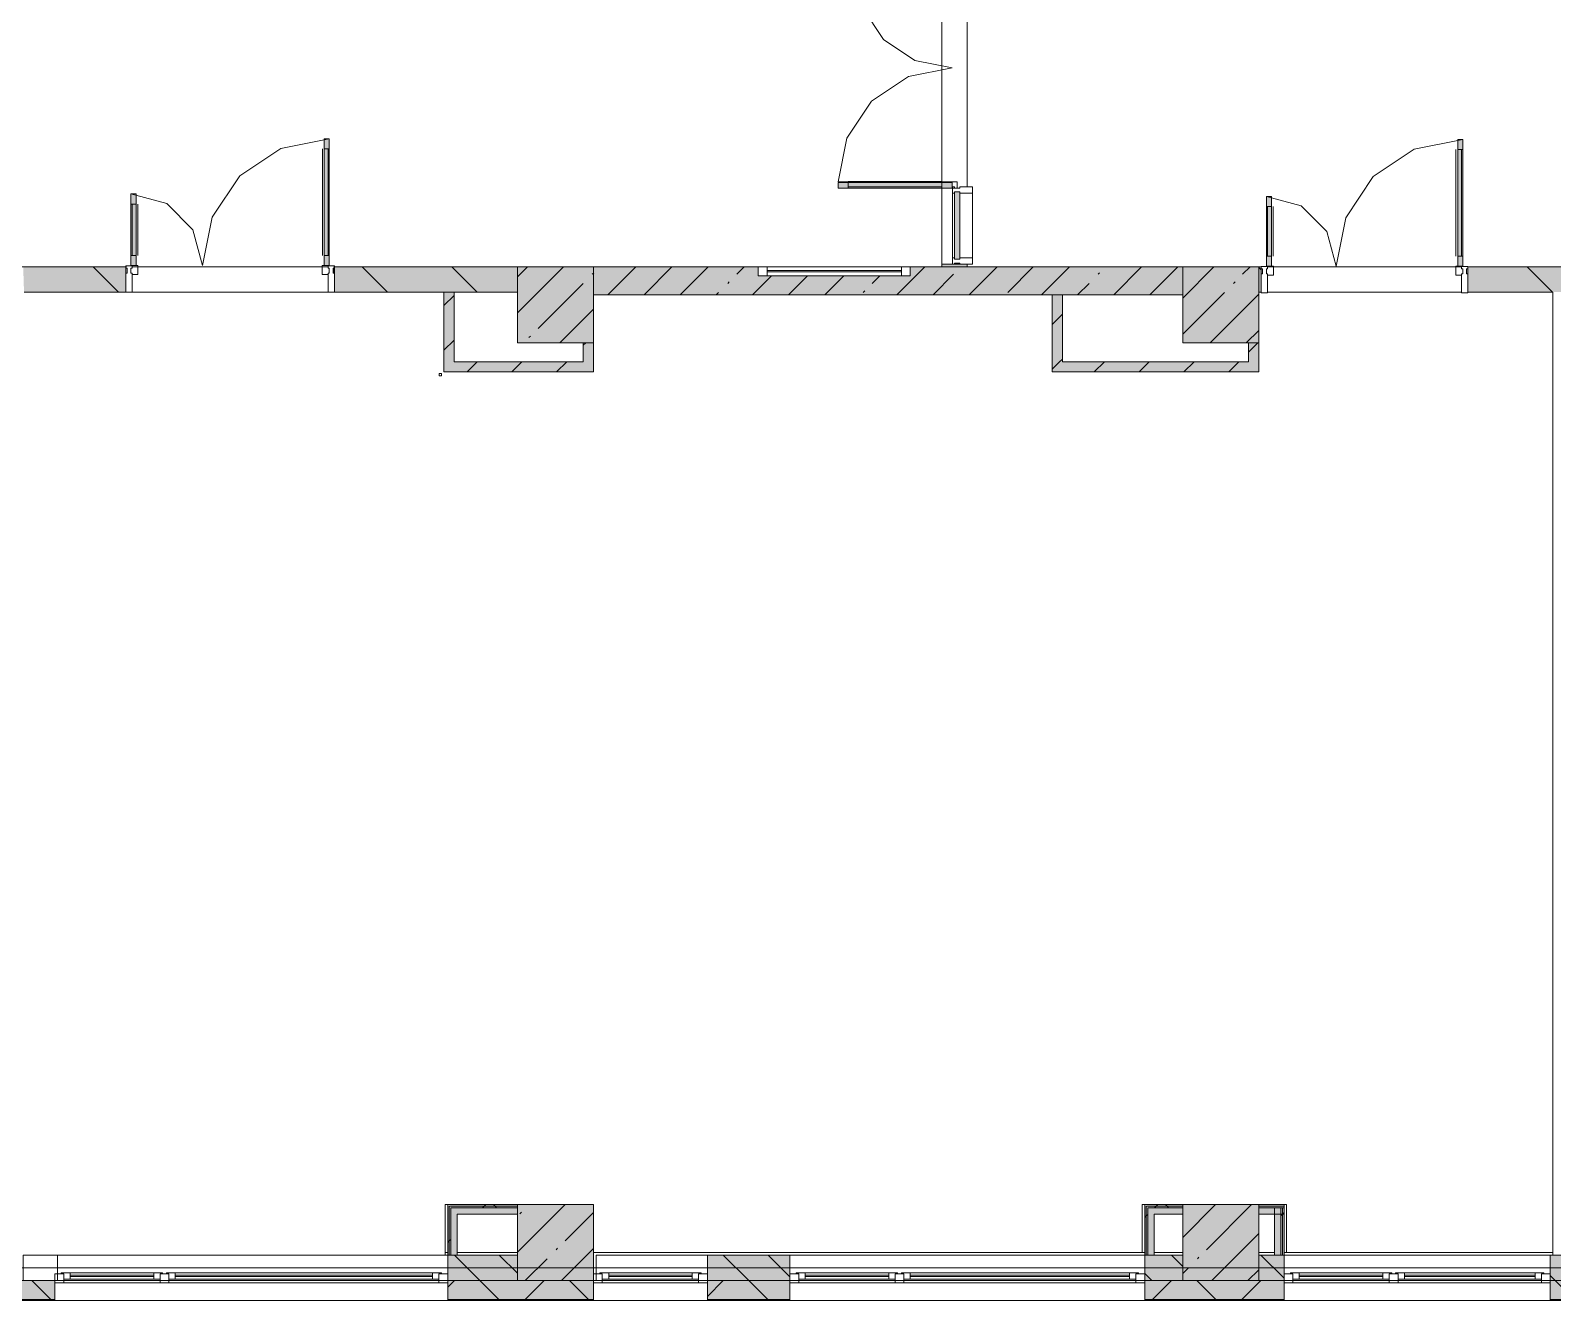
# Model space of a CAD drawing. Header units: millimetres. Extents: x -3817 to 677485, y -22715 to 103890.
# Drawn here: x 17082.1 to 17176.7, y -19605.9 to -19527 of the extents above; entities that cross this region are included whole.
import ezdxf

# ---------------------------------------------------------------- set-up
doc = ezdxf.new("R2010")
doc.units = ezdxf.units.MM
doc.layers.add('PDF _Геометрия', color=7, linetype='Continuous', true_color=0x1d1d1d)
doc.layers.add('PDF _Сплошная заливка', color=7, linetype='Continuous', true_color=0xffffff)

msp = doc.modelspace()

# ---------------------------------------------------------------- hatches: boundary and pattern name
at = {"layer": 'PDF _Сплошная заливка', "transparency": 33554559}
h = msp.add_hatch(color=256, dxfattribs=at)
h.paths.add_polyline_path([(17138.731, -19541.67), (17140.306, -19541.67), (17140.306, -19541.513), (17138.731, -19541.513)], flags=0)
h.paths.add_polyline_path([(17140.306, -19518.207), (17140.306, -19518.049), (17138.731, -19518.049), (17138.731, -19518.207), (17140.123, -19518.207)], flags=0)
at = {"layer": 'PDF _Сплошная заливка', "true_color": 0xe2e2e2, "transparency": 33554559}
for points in [[(17100.349, -19541.592), (17100.664, -19541.592), (17100.664, -19533.718), (17100.349, -19533.718), (17100.349, -19540.344)], [(17139.361, -19536.785), (17139.361, -19536.431), (17132.275, -19536.431), (17132.275, -19536.785), (17132.819, -19536.785)]]:
    msp.add_hatch(color=254, dxfattribs=at).paths.add_polyline_path(points)
at = {"layer": 'PDF _Сплошная заливка', "transparency": 33554559}
h = msp.add_hatch(color=256, dxfattribs=at)
h.paths.add_polyline_path([(17076.922, -19543.245), (17076.922, -19541.67), (17071.411, -19541.67), (17071.411, -19542.222), (17065.112, -19542.222), (17065.112, -19541.67), (17046.215, -19541.67), (17046.215, -19543.245), (17074.392, -19543.245)], flags=0)
h.paths.add_polyline_path([(17112.354, -19543.245), (17112.354, -19541.67), (17100.979, -19541.67), (17100.979, -19543.245), (17110.909, -19543.245)], flags=0)
h.paths.add_polyline_path([(17026.688, -19543.245), (17041.49, -19543.245), (17041.49, -19541.67), (17026.688, -19541.67)], flags=0)
h.paths.add_polyline_path([(17088.026, -19543.245), (17088.026, -19541.67), (17081.646, -19541.67), (17081.696, -19543.245)], flags=0)
h.paths.add_polyline_path([(17013.735, -19543.245), (17013.735, -19541.67), (17010.547, -19541.67), (17010.547, -19543.245), (17012.313, -19543.245)], flags=0)
for points in [[(17132.819, -19543.403), (17153.691, -19543.403), (17153.691, -19541.67), (17136.763, -19541.67), (17136.763, -19542.222), (17127.314, -19542.222), (17127.314, -19541.67), (17117.078, -19541.67), (17117.078, -19543.403), (17127.314, -19543.403)], [(17158.415, -19546.395), (17158.415, -19541.67), (17153.691, -19541.67), (17153.691, -19546.395), (17154.729, -19546.395)], [(17117.078, -19548.206), (17117.078, -19547.576), (17108.417, -19547.576), (17108.417, -19548.206), (17110.909, -19548.206)], [(17147.426, -19548.206), (17157.785, -19548.206), (17157.785, -19547.576), (17145.581, -19547.576), (17145.581, -19548.206)], [(17108.614, -19600.035), (17112.354, -19600.035), (17112.354, -19599.936), (17108.122, -19599.936), (17108.22, -19600.035)], [(17112.354, -19600.133), (17112.354, -19600.035), (17108.22, -19600.035), (17108.22, -19600.133), (17108.614, -19600.133)], [(17112.354, -19604.66), (17117.078, -19604.66), (17117.078, -19599.936), (17112.354, -19599.936), (17112.354, -19601.977)], [(17151.919, -19600.035), (17153.691, -19600.035), (17153.691, -19599.936), (17151.427, -19599.936), (17151.526, -19600.035)], [(17153.691, -19600.133), (17153.691, -19600.035), (17151.526, -19600.035), (17151.526, -19600.133), (17151.919, -19600.133)], [(17153.691, -19604.66), (17158.415, -19604.66), (17158.415, -19599.936), (17153.691, -19599.936), (17153.691, -19601.977)]]:
    msp.add_hatch(color=256, dxfattribs=at).paths.add_polyline_path(points)
h = msp.add_hatch(color=256, dxfattribs=at)
h.paths.add_polyline_path([(17182.43, -19543.245), (17182.43, -19541.67), (17171.407, -19541.67), (17171.407, -19543.245), (17178.257, -19543.245)], flags=0)
h.paths.add_polyline_path([(17158.573, -19543.245), (17158.573, -19541.67), (17158.415, -19541.67), (17158.415, -19543.245)], flags=0)
at = {"layer": 'PDF _Сплошная заливка', "true_color": 0xe7e7e7, "transparency": 33554559}
for points in [[(17108.22, -19603.086), (17108.614, -19603.086), (17108.614, -19600.133), (17108.22, -19600.133), (17108.22, -19601.977)], [(17151.526, -19603.086), (17151.919, -19603.086), (17151.919, -19600.133), (17151.526, -19600.133), (17151.526, -19601.977)]]:
    msp.add_hatch(color=254, dxfattribs=at).paths.add_polyline_path(points)
at = {"layer": 'PDF _Сплошная заливка', "transparency": 33554559}
h = msp.add_hatch(color=256, dxfattribs=at)
h.paths.add_polyline_path([(17129.283, -19604.66), (17129.283, -19603.086), (17124.165, -19603.086), (17124.165, -19604.66), (17125.516, -19604.66)], flags=0)
h.paths.add_polyline_path([(17153.691, -19604.66), (17153.691, -19603.086), (17151.329, -19603.086), (17151.329, -19604.66)], flags=0)
h = msp.add_hatch(color=256, dxfattribs=at)
h.paths.add_polyline_path([(17577.219, -19605.841), (17577.219, -19604.66), (17544.622, -19604.66), (17544.622, -19605.841), (17571.022, -19605.841)], flags=0)
h.paths.add_polyline_path([(17527.202, -19605.841), (17537.536, -19605.841), (17537.536, -19604.66), (17509.19, -19604.66), (17509.19, -19605.841), (17512.595, -19605.841)], flags=0)
h.paths.add_polyline_path([(17494.23, -19605.841), (17502.104, -19605.841), (17502.104, -19604.66), (17494.23, -19604.66)], flags=0)
h.paths.add_polyline_path([(17468.775, -19605.841), (17469.822, -19605.841), (17469.822, -19604.66), (17460.767, -19604.66), (17460.767, -19605.841)], flags=0)
h.paths.add_polyline_path([(17444.232, -19605.841), (17444.232, -19604.66), (17438.327, -19604.66), (17438.327, -19605.841), (17439.562, -19605.841)], flags=0)
h.paths.add_polyline_path([(17430.217, -19605.841), (17431.24, -19605.841), (17431.24, -19604.66), (17424.39, -19604.66), (17424.39, -19605.841), (17428.606, -19605.841)], flags=0)
h.paths.add_polyline_path([(17354.471, -19605.841), (17365.495, -19605.841), (17365.495, -19604.66), (17354.471, -19604.66)], flags=0)
h.paths.add_polyline_path([(17400.926, -19605.841), (17400.926, -19604.66), (17389.903, -19604.66), (17389.903, -19605.841), (17395.741, -19605.841)], flags=0)
h.paths.add_polyline_path([(17280.301, -19605.841), (17292.663, -19605.841), (17292.663, -19604.66), (17280.301, -19604.66)], flags=0)
h.paths.add_polyline_path([(17263.766, -19605.841), (17263.766, -19604.66), (17254.947, -19604.66), (17254.947, -19605.841)], flags=0)
h.paths.add_polyline_path([(17317.071, -19605.841), (17324.945, -19605.841), (17324.945, -19604.66), (17317.071, -19604.66)], flags=0)
h.paths.add_polyline_path([(17337.314, -19605.841), (17337.937, -19605.841), (17337.937, -19604.66), (17332.031, -19604.66), (17332.031, -19605.841)], flags=0)
h.paths.add_polyline_path([(17242.37, -19605.841), (17247.861, -19605.841), (17247.861, -19604.66), (17241.09, -19604.66), (17241.09, -19605.841)], flags=0)
h.paths.add_polyline_path([(17189.123, -19605.841), (17189.123, -19604.66), (17176.525, -19604.66), (17176.525, -19605.841), (17188.099, -19605.841)], flags=0)
h.paths.add_polyline_path([(17210.224, -19605.841), (17224.555, -19605.841), (17224.555, -19604.66), (17210.224, -19604.66)], flags=0)
h.paths.add_polyline_path([(17158.415, -19605.841), (17159.99, -19605.841), (17159.99, -19604.66), (17151.329, -19604.66), (17151.329, -19605.841), (17154.729, -19605.841)], flags=0)
h.paths.add_polyline_path([(17125.516, -19605.841), (17129.283, -19605.841), (17129.283, -19604.66), (17124.165, -19604.66), (17124.165, -19605.841)], flags=0)
h.paths.add_polyline_path([(17070.623, -19605.841), (17083.615, -19605.841), (17083.615, -19604.66), (17070.623, -19604.66)], flags=0)
h.paths.add_polyline_path([(17110.909, -19605.841), (17117.078, -19605.841), (17117.078, -19604.66), (17108.023, -19604.66), (17108.023, -19605.841)], flags=0)
h.paths.add_polyline_path([(17008.662, -19605.841), (17010.547, -19605.841), (17010.547, -19604.66), (16979.13, -19604.66), (16979.13, -19605.841), (17001.358, -19605.841)], flags=0)
h.paths.add_polyline_path([(17017.633, -19605.841), (17023.538, -19605.841), (17023.538, -19604.66), (17017.633, -19604.66)], flags=0)
h.paths.add_polyline_path([(17040.073, -19605.841), (17046.215, -19605.841), (17046.215, -19604.66), (17040.073, -19604.66)], flags=0)

# ---------------------------------------------------------------- linework, layer by layer
at = {"layer": 'PDF _Геометрия', "color": 7, "lineweight": 9}
for points in [[(17146.211, -19543.403), (17153.691, -19543.403), (17153.691, -19541.67), (17140.306, -19541.67), (17140.306, -19541.513), (17138.731, -19541.513), (17138.731, -19518.207), (17139.833, -19518.207)], [(17140.306, -19522.967), (17140.306, -19536.706)], [(17139.518, -19537.1), (17139.385, -19537.1), (17139.518, -19537.1)], [(17139.518, -19541.119), (17139.518, -19537.1)], [(17140.621, -19541.119), (17140.621, -19537.1)], [(17081.696, -19543.245), (17088.026, -19543.245), (17088.026, -19541.67), (17026.688, -19541.67), (17026.688, -19543.245), (17041.49, -19543.245)], [(17087.577, -19543.245), (17086.002, -19541.67)], [(17088.026, -19542.064), (17088.026, -19541.67)], [(17088.388, -19541.67), (17100.617, -19541.67)], [(17100.979, -19541.67), (17100.979, -19542.064)], [(17104.28, -19543.245), (17102.705, -19541.67)], [(17109.847, -19543.245), (17108.272, -19541.67)], [(17112.354, -19544.536), (17115.22, -19541.67)], [(17112.354, -19542.291), (17112.975, -19541.67)], [(17139.833, -19541.513), (17138.731, -19541.513), (17138.731, -19541.67), (17117.078, -19541.67), (17117.078, -19543.403), (17145.581, -19543.403)], [(17117.977, -19543.403), (17119.71, -19541.67)], [(17120.222, -19543.403), (17121.955, -19541.67)], [(17122.467, -19543.403), (17124.199, -19541.67)], [(17125.979, -19542.136), (17126.444, -19541.67)], [(17136.763, -19541.67), (17127.314, -19541.67)], [(17136.211, -19541.907), (17127.865, -19541.907)], [(17136.211, -19541.985), (17127.865, -19541.985)], [(17135.937, -19543.403), (17137.669, -19541.67)], [(17138.731, -19541.67), (17140.306, -19541.67)], [(17139.518, -19541.119), (17139.385, -19541.119), (17139.518, -19541.119)], [(17140.427, -19543.403), (17142.159, -19541.67)], [(17142.816, -19543.258), (17144.404, -19541.67)], [(17144.917, -19543.403), (17146.649, -19541.67)], [(17149.407, -19543.403), (17151.139, -19541.67)], [(17151.652, -19543.403), (17153.384, -19541.67)], [(17153.691, -19543.609), (17155.629, -19541.67)], [(17157.409, -19542.136), (17157.874, -19541.67)], [(17158.573, -19541.863), (17158.415, -19541.705)], [(17158.573, -19542.104), (17158.573, -19541.67)], [(17158.957, -19541.67), (17171.023, -19541.67)], [(17171.407, -19541.67), (17171.407, -19542.104)], [(17176.658, -19543.245), (17175.083, -19541.67)], [(17113.632, -19545.503), (17116.438, -19542.697)], [(17116.999, -19542.136), (17117.078, -19542.057), (17117.092, -19542.043)], [(17125.418, -19542.697), (17125.511, -19542.604)], [(17126.957, -19543.403), (17128.138, -19542.222)], [(17127.314, -19542.222), (17136.763, -19542.222)], [(17129.202, -19543.403), (17130.383, -19542.222)], [(17131.447, -19543.403), (17132.628, -19542.222)], [(17134.398, -19542.697), (17134.873, -19542.222)], [(17138.182, -19543.403), (17139.449, -19542.136)], [(17147.162, -19543.403), (17147.868, -19542.697)], [(17148.429, -19542.136), (17148.522, -19542.043)], [(17156.848, -19542.697), (17156.941, -19542.604)], [(17100.979, -19543.245), (17088.026, -19543.245)], [(17107.787, -19543.245), (17107.787, -19548.206), (17108.417, -19548.206), (17117.078, -19548.206), (17117.078, -19547.576), (17117.078, -19545.607)], [(17107.787, -19544.074), (17108.417, -19543.444)], [(17116.448, -19546.395), (17116.448, -19547.576), (17108.417, -19547.576), (17108.417, -19543.245)], [(17124.712, -19543.403), (17124.857, -19543.258)], [(17133.836, -19543.258), (17133.93, -19543.165)], [(17153.691, -19545.854), (17156.286, -19543.258)], [(17155.395, -19546.395), (17158.415, -19543.374)], [(17171.016, -19543.245), (17158.956, -19543.245)], [(17114.985, -19546.395), (17117.078, -19544.302)], [(17145.581, -19545.253), (17146.211, -19544.623)], [(17157.64, -19546.395), (17158.415, -19545.619)], [(17107.787, -19546.858), (17108.417, -19546.228)], [(17113.07, -19546.065), (17113.164, -19545.971)], [(17116.448, -19546.548), (17116.602, -19546.395)], [(17157.785, -19546.968), (17158.359, -19546.395)], [(17109.223, -19548.206), (17109.853, -19547.576)], [(17112.007, -19548.206), (17112.637, -19547.576)], [(17114.791, -19548.206), (17115.421, -19547.576)], [(17145.581, -19548.037), (17146.042, -19547.576), (17146.211, -19547.407)], [(17148.196, -19548.206), (17148.826, -19547.576)], [(17150.98, -19548.206), (17151.61, -19547.576)], [(17153.764, -19548.206), (17154.394, -19547.576)], [(17156.548, -19548.206), (17157.178, -19547.576)], [(17108.122, -19603.086), (17108.122, -19600.035), (17108.22, -19600.035), (17108.614, -19600.035), (17112.354, -19600.035)], [(17108.22, -19603.086), (17108.22, -19600.133), (17108.614, -19600.133), (17112.354, -19600.133)], [(17110.188, -19600.133), (17110.286, -19600.035), (17110.385, -19599.936)], [(17111.059, -19600.133), (17110.961, -19600.035), (17110.862, -19599.936)], [(17112.354, -19602.906), (17115.323, -19599.936)], [(17112.509, -19600.506), (17112.602, -19600.412)], [(17113.07, -19599.944), (17113.078, -19599.936)], [(17115.315, -19602.189), (17117.078, -19600.426)], [(17151.329, -19600.749), (17151.427, -19600.65), (17151.526, -19600.552)], [(17151.427, -19603.086), (17151.427, -19600.035), (17151.526, -19600.035), (17151.919, -19600.035), (17153.691, -19600.035)], [(17151.526, -19603.086), (17151.526, -19600.133), (17151.919, -19600.133), (17153.691, -19600.133)], [(17151.945, -19600.133), (17152.043, -19600.035), (17152.142, -19599.936)], [(17152.816, -19600.133), (17152.718, -19600.035), (17152.619, -19599.936)], [(17153.691, -19601.978), (17155.733, -19599.936)], [(17155.164, -19602.75), (17157.97, -19599.944)], [(17159.99, -19600.035), (17158.415, -19600.035)], [(17159.99, -19600.133), (17158.415, -19600.133)], [(17159.793, -19603.086), (17159.793, -19600.133)], [(17159.793, -19600.636), (17159.892, -19600.537), (17159.99, -19600.439)], [(17159.892, -19603.086), (17159.892, -19600.133)], [(17108.023, -19602.297), (17108.122, -19602.199), (17108.22, -19602.101)], [(17155.499, -19604.66), (17158.415, -19601.744)], [(17081.646, -19604.66), (17081.646, -19603.086), (17083.615, -19603.086), (17107.866, -19603.086), (17107.866, -19602.928), (17108.028, -19602.928)], [(17081.696, -19604.66), (17108.023, -19604.66), (17108.023, -19603.086), (17107.866, -19603.086), (17083.772, -19603.086), (17083.772, -19604.251), (17083.772, -19604.66)], [(17111.2, -19605.841), (17110.019, -19604.66), (17108.444, -19603.086)], [(17108.614, -19602.928), (17112.354, -19602.928), (17112.354, -19603.086)], [(17112.354, -19604.211), (17111.228, -19603.086)], [(17112.844, -19604.66), (17114.193, -19603.312)], [(17114.754, -19602.75), (17114.847, -19602.657)], [(17115.089, -19604.66), (17117.078, -19602.671)], [(17117.236, -19604.66), (17117.236, -19604.251), (17117.236, -19603.086), (17124.165, -19603.086), (17124.165, -19604.66), (17117.078, -19604.66), (17117.078, -19602.928), (17151.334, -19602.928)], [(17127.903, -19605.841), (17126.722, -19604.66), (17125.147, -19603.086)], [(17129.283, -19604.437), (17127.931, -19603.086)], [(17151.919, -19602.928), (17153.691, -19602.928)], [(17153.691, -19603.792), (17152.985, -19603.086)], [(17154.603, -19603.312), (17154.696, -19603.218)], [(17158.415, -19602.928), (17159.4, -19602.928)], [(17159.99, -19604.523), (17158.552, -19603.086)], [(17159.99, -19602.928), (17176.64, -19602.928)], [(17176.682, -19603.086), (17176.525, -19603.086), (17176.525, -19604.66), (17181.485, -19604.66), (17181.485, -19603.086), (17178.257, -19603.086)], [(17084.166, -19604.251), (17083.615, -19604.251)], [(17084.009, -19604.172), (17090.308, -19604.172)], [(17084.56, -19604.172), (17084.56, -19604.566)], [(17084.56, -19604.33), (17089.756, -19604.33)], [(17089.756, -19604.408), (17084.56, -19604.408)], [(17089.756, -19604.172), (17089.756, -19604.566)], [(17090.701, -19604.251), (17090.15, -19604.251)], [(17090.544, -19604.172), (17107.63, -19604.172)], [(17091.095, -19604.172), (17091.095, -19604.566)], [(17091.095, -19604.33), (17107.079, -19604.33)], [(17107.079, -19604.408), (17091.095, -19604.408)], [(17107.079, -19604.172), (17107.079, -19604.566)], [(17108.023, -19604.251), (17107.472, -19604.251)], [(17117.629, -19604.251), (17117.078, -19604.251)], [(17117.472, -19604.172), (17123.771, -19604.172)], [(17118.023, -19604.172), (17118.023, -19604.566)], [(17118.023, -19604.33), (17123.22, -19604.33)], [(17123.22, -19604.408), (17118.023, -19604.408)], [(17123.22, -19604.172), (17123.22, -19604.566)], [(17124.165, -19604.251), (17123.613, -19604.251)], [(17129.834, -19604.251), (17129.283, -19604.251)], [(17129.676, -19604.172), (17135.975, -19604.172)], [(17130.227, -19604.172), (17130.227, -19604.566)], [(17130.227, -19604.33), (17135.424, -19604.33)], [(17135.424, -19604.408), (17130.227, -19604.408)], [(17135.424, -19604.172), (17135.424, -19604.566)], [(17136.369, -19604.251), (17135.818, -19604.251)], [(17136.211, -19604.172), (17150.935, -19604.172)], [(17136.763, -19604.172), (17136.763, -19604.566)], [(17136.763, -19604.33), (17150.384, -19604.33)], [(17150.384, -19604.408), (17136.763, -19604.408)], [(17150.384, -19604.172), (17150.384, -19604.566)], [(17151.329, -19604.251), (17150.778, -19604.251)], [(17151.776, -19604.66), (17151.329, -19604.213)], [(17153.691, -19604.223), (17154.041, -19603.873)], [(17157.744, -19604.66), (17158.415, -19603.989)], [(17160.541, -19604.251), (17159.99, -19604.251)], [(17160.384, -19604.172), (17166.683, -19604.172)], [(17160.935, -19604.172), (17160.935, -19604.566)], [(17160.935, -19604.33), (17166.132, -19604.33)], [(17166.132, -19604.408), (17160.935, -19604.408)], [(17166.132, -19604.172), (17166.132, -19604.566)], [(17167.076, -19604.251), (17166.525, -19604.251)], [(17166.919, -19604.172), (17176.131, -19604.172)], [(17167.47, -19604.172), (17167.47, -19604.566)], [(17167.47, -19604.33), (17175.58, -19604.33)], [(17175.58, -19604.408), (17167.47, -19604.408)], [(17175.58, -19604.172), (17175.58, -19604.566)], [(17176.525, -19604.251), (17175.974, -19604.251)], [(17178.011, -19605.841), (17176.83, -19604.66), (17176.525, -19604.355)], [(17083.362, -19605.841), (17082.181, -19604.66)], [(17083.615, -19604.802), (17108.023, -19604.802)], [(17108.023, -19605.081), (17108.444, -19604.66)], [(17112.831, -19605.841), (17114.012, -19604.66)], [(17116.768, -19605.841), (17115.587, -19604.66)], [(17117.078, -19604.802), (17124.165, -19604.802)], [(17124.165, -19605.643), (17125.147, -19604.66)], [(17129.283, -19604.802), (17151.329, -19604.802)], [(17151.804, -19605.841), (17152.985, -19604.66)], [(17155.741, -19605.841), (17154.56, -19604.66)], [(17157.371, -19605.841), (17158.552, -19604.66)], [(17159.99, -19604.802), (17176.525, -19604.802)], [(17070.623, -19605.841), (17083.615, -19605.841)], [(17070.623, -19605.865), (17083.615, -19605.865)], [(17094.269, -19605.904), (17098.181, -19605.904), (17094.269, -19605.904)], [(17108.023, -19605.841), (17117.078, -19605.841)], [(17108.023, -19605.865), (17117.078, -19605.865)], [(17108.811, -19605.904), (17111.173, -19605.904), (17108.811, -19605.904)], [(17124.165, -19605.841), (17129.283, -19605.841)], [(17124.165, -19605.865), (17129.283, -19605.865)], [(17129.676, -19605.904), (17133.613, -19605.904), (17129.676, -19605.904)], [(17148.967, -19605.904), (17151.329, -19605.904), (17148.967, -19605.904)], [(17151.329, -19605.841), (17159.99, -19605.841)], [(17151.329, -19605.865), (17159.99, -19605.865)], [(17176.525, -19605.841), (17189.123, -19605.841)], [(17176.525, -19605.865), (17189.123, -19605.865)]]:
    msp.add_lwpolyline(points, dxfattribs=at)
at = {"layer": 'PDF _Геометрия', "color": 253, "lineweight": 9, "true_color": 0xaaaaaa}
for points in [[(17139.361, -19522.888), (17139.361, -19523.282), (17139.361, -19522.888), (17139.676, -19522.888), (17139.676, -19523.282), (17139.361, -19523.282), (17133.337, -19523.282), (17133.796, -19525.587), (17135.102, -19527.541), (17137.056, -19528.847), (17139.361, -19529.305), (17136.649, -19529.845), (17134.35, -19531.381), (17132.814, -19533.68), (17132.275, -19536.391), (17139.361, -19536.391), (17139.676, -19536.391), (17139.361, -19536.391), (17139.361, -19536.785), (17139.676, -19536.785), (17139.676, -19536.391), (17139.676, -19536.785)], [(17088.42, -19542.143), (17088.774, -19542.143), (17088.774, -19541.592), (17088.341, -19541.592), (17088.341, -19537.143), (17090.566, -19537.739), (17092.194, -19539.367), (17092.79, -19541.592), (17093.389, -19538.579), (17095.096, -19536.024), (17097.651, -19534.317), (17100.664, -19533.718), (17100.664, -19541.592), (17100.231, -19541.592), (17100.231, -19542.143), (17100.585, -19542.143)], [(17100.239, -19534.348), (17100.239, -19540.962)], [(17100.664, -19534.348), (17100.349, -19534.348)], [(17100.585, -19534.348), (17100.585, -19540.962)], [(17158.966, -19542.182), (17159.321, -19542.182), (17159.321, -19541.631), (17158.888, -19541.631), (17158.888, -19537.3), (17161.053, -19537.881), (17162.638, -19539.466), (17163.218, -19541.631), (17163.818, -19538.618), (17165.524, -19536.063), (17168.079, -19534.357), (17171.092, -19533.757), (17171.092, -19541.631), (17170.659, -19541.631), (17170.659, -19542.182), (17171.013, -19542.182)], [(17170.667, -19534.387), (17170.667, -19541.001)], [(17171.092, -19534.387), (17170.777, -19534.387)], [(17171.013, -19534.387), (17171.013, -19541.001)], [(17132.904, -19536.36), (17138.731, -19536.36)], [(17132.904, -19536.785), (17132.904, -19536.431)], [(17132.904, -19536.706), (17138.731, -19536.706)], [(17138.731, -19536.785), (17138.731, -19536.431)], [(17139.361, -19536.391), (17139.361, -19536.785)], [(17088.341, -19537.773), (17088.656, -19537.773)], [(17088.42, -19537.773), (17088.42, -19540.962)], [(17088.766, -19537.773), (17088.766, -19540.962)], [(17158.888, -19537.93), (17159.203, -19537.93)], [(17158.966, -19537.93), (17158.966, -19541.001)], [(17159.313, -19537.93), (17159.313, -19541.001)], [(17088.341, -19540.962), (17088.656, -19540.962)], [(17100.664, -19540.962), (17100.349, -19540.962)], [(17158.888, -19541.001), (17159.203, -19541.001)], [(17171.092, -19541.001), (17170.777, -19541.001)], [(17033.38, -19541.67), (17026.683, -19541.67), (17088.059, -19541.67)], [(17088.341, -19541.749), (17088.341, -19542.064)], [(17100.664, -19541.749), (17100.664, -19542.064)], [(17100.946, -19541.67), (17138.731, -19541.67)], [(17100.971, -19542.064), (17100.971, -19541.67)], [(17140.306, -19541.67), (17158.582, -19541.67), (17158.415, -19541.67)], [(17158.888, -19541.789), (17158.888, -19542.104)], [(17171.092, -19541.789), (17171.092, -19542.104)], [(17171.398, -19541.67), (17187.154, -19541.67)], [(17171.407, -19542.104), (17171.407, -19541.67)], [(17088.019, -19543.245), (17081.696, -19543.245)], [(17117.078, -19548.206), (17107.787, -19548.206), (17107.787, -19543.245), (17100.971, -19543.245)], [(17158.415, -19543.245), (17158.415, -19543.411), (17158.415, -19548.206), (17145.581, -19548.206), (17145.581, -19543.403), (17117.078, -19543.403)], [(17176.64, -19543.245), (17171.407, -19543.245)], [(17081.696, -19603.086), (17107.866, -19603.086), (17107.866, -19599.936), (17117.078, -19599.936), (17117.078, -19601.977)], [(17108.122, -19599.936), (17107.866, -19599.936), (17107.866, -19602.928)], [(17151.427, -19599.936), (17151.172, -19599.936), (17151.172, -19602.928), (17151.172, -19599.936), (17160.148, -19599.936), (17160.148, -19602.928), (17160.148, -19599.936), (17159.99, -19599.936)], [(16963.638, -19603.873), (17062.06, -19603.873), (17185.816, -19603.873), (17284.238, -19603.873)]]:
    msp.add_lwpolyline(points, dxfattribs=at)
for points in [[(17100.349, -19541.592), (17100.664, -19541.592), (17100.664, -19533.718), (17100.349, -19533.718), (17100.349, -19541.592), (17100.664, -19541.592), (17100.664, -19533.718), (17100.349, -19533.718)], [(17170.777, -19541.631), (17171.092, -19541.631), (17171.092, -19533.757), (17170.777, -19533.757), (17170.777, -19541.631), (17171.092, -19541.631), (17171.092, -19533.757), (17170.777, -19533.757)], [(17088.656, -19541.592), (17088.341, -19541.592), (17088.341, -19537.143), (17088.656, -19537.143), (17088.656, -19541.592), (17088.656, -19537.143), (17088.341, -19537.143), (17088.341, -19541.592)], [(17139.361, -19536.431), (17139.361, -19536.785), (17132.275, -19536.785), (17132.275, -19536.431), (17139.361, -19536.431), (17132.275, -19536.431), (17132.275, -19536.785), (17139.361, -19536.785)], [(17139.361, -19536.391), (17139.676, -19536.391), (17139.676, -19536.785), (17139.676, -19536.391), (17139.361, -19536.391), (17139.361, -19536.785)], [(17159.203, -19541.631), (17158.888, -19541.631), (17158.888, -19537.3), (17159.203, -19537.3), (17159.203, -19541.631), (17159.203, -19537.3), (17158.888, -19537.3), (17158.888, -19541.631)], [(17100.617, -19541.67), (17088.388, -19541.67)], [(17171.023, -19541.67), (17158.957, -19541.67)]]:
    msp.add_lwpolyline(points, close=True, dxfattribs=at)
at = {"layer": 'PDF _Геометрия', "color": 7, "lineweight": 9}
for points in [[(17139.518, -19537.1), (17139.518, -19537.021), (17139.833, -19537.021), (17139.833, -19537.1), (17140.621, -19537.1), (17140.621, -19536.706), (17139.833, -19536.706), (17139.833, -19536.785), (17139.518, -19536.785), (17139.518, -19536.706), (17139.385, -19536.706), (17139.385, -19537.1)], [(17139.385, -19537.1), (17139.385, -19541.119)], [(17139.518, -19537.021), (17139.518, -19541.198), (17139.833, -19541.198), (17139.833, -19537.021)], [(17140.621, -19537.1), (17140.621, -19541.119), (17139.833, -19541.119), (17139.833, -19537.1)], [(17088.341, -19541.749), (17088.42, -19541.749), (17088.42, -19541.615), (17088.026, -19541.615), (17088.026, -19541.749), (17088.105, -19541.749), (17088.105, -19542.064), (17088.026, -19542.064), (17088.026, -19543.245), (17088.42, -19543.245), (17088.42, -19542.064), (17088.341, -19542.064)], [(17100.9, -19542.064), (17100.9, -19541.749), (17100.979, -19541.749), (17100.979, -19541.615), (17100.585, -19541.615), (17100.585, -19541.749), (17100.664, -19541.749), (17100.664, -19542.064), (17100.585, -19542.064), (17100.585, -19543.245), (17100.979, -19543.245), (17100.979, -19542.064)], [(17107.787, -19543.245), (17108.417, -19543.245), (17112.354, -19543.245), (17112.354, -19541.67), (17100.979, -19541.67), (17100.979, -19543.245)], [(17117.078, -19541.67), (17112.354, -19541.67), (17112.354, -19546.395), (17117.078, -19546.395)], [(17127.865, -19541.67), (17127.865, -19542.222), (17127.314, -19542.222), (17127.314, -19541.67)], [(17136.763, -19541.67), (17136.763, -19542.222), (17136.211, -19542.222), (17136.211, -19541.67)], [(17139.518, -19541.513), (17139.518, -19541.434), (17139.833, -19541.434), (17139.833, -19541.513), (17140.621, -19541.513), (17140.621, -19541.119), (17139.833, -19541.119), (17139.833, -19541.198), (17139.518, -19541.198), (17139.518, -19541.119), (17139.385, -19541.119), (17139.385, -19541.513)], [(17158.415, -19541.67), (17153.691, -19541.67), (17153.691, -19546.395), (17158.415, -19546.395)], [(17158.415, -19543.245), (17158.573, -19543.245), (17158.573, -19541.67), (17158.415, -19541.67)], [(17158.888, -19541.789), (17158.966, -19541.789), (17158.966, -19541.655), (17158.573, -19541.655), (17158.573, -19541.789), (17158.652, -19541.789), (17158.652, -19542.104), (17158.573, -19542.104), (17158.573, -19543.285), (17158.966, -19543.285), (17158.966, -19542.104), (17158.888, -19542.104)], [(17171.328, -19542.104), (17171.328, -19541.789), (17171.407, -19541.789), (17171.407, -19541.655), (17171.013, -19541.655), (17171.013, -19541.789), (17171.092, -19541.789), (17171.092, -19542.104), (17171.013, -19542.104), (17171.013, -19543.285), (17171.407, -19543.285), (17171.407, -19542.104)], [(17171.407, -19543.245), (17176.682, -19543.245), (17176.682, -19603.086), (17178.257, -19603.086), (17178.257, -19549.544), (17186.525, -19549.544), (17187.154, -19549.544), (17187.154, -19546.395), (17186.525, -19546.395), (17186.525, -19548.914), (17178.257, -19548.914), (17178.257, -19543.245), (17182.43, -19543.245), (17182.43, -19541.67), (17171.407, -19541.67)], [(17145.581, -19543.403), (17145.581, -19547.576), (17145.581, -19548.206), (17157.785, -19548.206), (17158.415, -19548.206), (17158.415, -19546.395), (17157.785, -19546.395), (17157.785, -19547.576), (17146.211, -19547.576), (17146.211, -19543.403)], [(17107.642, -19548.292), (17107.488, -19548.292), (17107.488, -19548.45), (17107.642, -19548.45)], [(17108.614, -19599.936), (17108.122, -19599.936), (17108.023, -19599.936), (17108.023, -19603.086), (17108.614, -19603.086), (17108.614, -19600.527), (17112.354, -19600.527), (17112.354, -19599.936)], [(17117.078, -19604.66), (17117.078, -19599.936), (17112.354, -19599.936), (17112.354, -19604.66)], [(17153.691, -19599.936), (17151.919, -19599.936), (17151.427, -19599.936), (17151.329, -19599.936), (17151.329, -19603.086), (17151.919, -19603.086), (17151.919, -19600.527), (17153.691, -19600.527)], [(17158.415, -19599.936), (17153.691, -19599.936), (17153.691, -19604.66), (17158.415, -19604.66)], [(17158.415, -19600.527), (17159.99, -19600.527), (17159.99, -19599.936), (17158.415, -19599.936)], [(17159.4, -19600.133), (17159.4, -19603.086), (17159.99, -19603.086), (17159.99, -19600.133)], [(17112.354, -19604.66), (17112.354, -19603.086), (17108.023, -19603.086), (17108.023, -19604.66)], [(17129.283, -19604.66), (17129.283, -19603.086), (17124.165, -19603.086), (17124.165, -19604.66)], [(17129.283, -19604.66), (17151.329, -19604.66), (17151.329, -19603.086), (17129.283, -19603.086)], [(17153.691, -19604.66), (17153.691, -19603.086), (17151.329, -19603.086), (17151.329, -19604.66)], [(17159.99, -19604.66), (17159.99, -19603.086), (17158.415, -19603.086), (17158.415, -19604.66)], [(17159.99, -19604.66), (17176.525, -19604.66), (17176.525, -19603.086), (17160.148, -19603.086), (17159.99, -19603.086)], [(17083.615, -19604.802), (17083.615, -19604.251), (17084.166, -19604.251), (17084.166, -19604.802)], [(17090.308, -19604.172), (17084.009, -19604.172), (17084.009, -19604.251), (17084.166, -19604.251), (17084.166, -19604.566), (17090.15, -19604.566), (17090.15, -19604.251), (17090.308, -19604.251)], [(17090.15, -19604.802), (17090.15, -19604.251), (17090.701, -19604.251), (17090.701, -19604.802)], [(17107.63, -19604.172), (17090.544, -19604.172), (17090.544, -19604.251), (17090.701, -19604.251), (17090.701, -19604.566), (17107.472, -19604.566), (17107.472, -19604.251), (17107.63, -19604.251)], [(17107.472, -19604.802), (17107.472, -19604.251), (17108.023, -19604.251), (17108.023, -19604.802)], [(17117.078, -19604.802), (17117.078, -19604.251), (17117.629, -19604.251), (17117.629, -19604.802)], [(17123.771, -19604.172), (17117.472, -19604.172), (17117.472, -19604.251), (17117.629, -19604.251), (17117.629, -19604.566), (17123.613, -19604.566), (17123.613, -19604.251), (17123.771, -19604.251)], [(17123.613, -19604.802), (17123.613, -19604.251), (17124.165, -19604.251), (17124.165, -19604.802)], [(17129.283, -19604.802), (17129.283, -19604.251), (17129.834, -19604.251), (17129.834, -19604.802)], [(17135.975, -19604.172), (17129.676, -19604.172), (17129.676, -19604.251), (17129.834, -19604.251), (17129.834, -19604.566), (17135.818, -19604.566), (17135.818, -19604.251), (17135.975, -19604.251)], [(17135.818, -19604.802), (17135.818, -19604.251), (17136.369, -19604.251), (17136.369, -19604.802)], [(17150.935, -19604.172), (17136.211, -19604.172), (17136.211, -19604.251), (17136.369, -19604.251), (17136.369, -19604.566), (17150.778, -19604.566), (17150.778, -19604.251), (17150.935, -19604.251)], [(17150.778, -19604.802), (17150.778, -19604.251), (17151.329, -19604.251), (17151.329, -19604.802)], [(17159.99, -19604.802), (17159.99, -19604.251), (17160.541, -19604.251), (17160.541, -19604.802)], [(17166.683, -19604.172), (17160.384, -19604.172), (17160.384, -19604.251), (17160.541, -19604.251), (17160.541, -19604.566), (17166.525, -19604.566), (17166.525, -19604.251), (17166.683, -19604.251)], [(17166.525, -19604.802), (17166.525, -19604.251), (17167.076, -19604.251), (17167.076, -19604.802)], [(17176.131, -19604.172), (17166.919, -19604.172), (17166.919, -19604.251), (17167.076, -19604.251), (17167.076, -19604.566), (17175.974, -19604.566), (17175.974, -19604.251), (17176.131, -19604.251)], [(17175.974, -19604.802), (17175.974, -19604.251), (17176.525, -19604.251), (17176.525, -19604.802)], [(17083.615, -19604.66), (17070.623, -19604.66), (17070.623, -19605.904), (17083.615, -19605.904)], [(17083.615, -19605.904), (17083.615, -19604.66), (17108.023, -19604.66), (17108.023, -19605.904)], [(17117.078, -19604.66), (17108.023, -19604.66), (17108.023, -19605.904), (17117.078, -19605.904)], [(17117.078, -19605.904), (17117.078, -19604.66), (17124.165, -19604.66), (17124.165, -19605.904)], [(17129.283, -19604.66), (17124.165, -19604.66), (17124.165, -19605.904), (17129.283, -19605.904)], [(17129.283, -19605.904), (17129.283, -19604.66), (17151.329, -19604.66), (17151.329, -19605.904)], [(17159.99, -19604.66), (17151.329, -19604.66), (17151.329, -19605.904), (17159.99, -19605.904)], [(17159.99, -19605.904), (17159.99, -19604.66), (17176.525, -19604.66), (17176.525, -19605.904)], [(17189.123, -19604.66), (17176.525, -19604.66), (17176.525, -19605.904), (17189.123, -19605.904)], [(17081.696, -19605.904), (17085.608, -19605.904)], [(17087.97, -19605.904), (17091.907, -19605.904)], [(17104.087, -19605.904), (17106.449, -19605.904)], [(17117.078, -19605.904), (17121.015, -19605.904)], [(17123.377, -19605.904), (17127.314, -19605.904)], [(17144.243, -19605.904), (17146.605, -19605.904)], [(17159.4, -19605.904), (17162.943, -19605.904)], [(17165.305, -19605.904), (17169.242, -19605.904)], [(17171.604, -19605.904), (17175.541, -19605.904)]]:
    msp.add_lwpolyline(points, close=True, dxfattribs=at)
at = {"layer": 'PDF _Сплошная заливка', "color": 254, "lineweight": 35, "true_color": 0xe2e2e2, "transparency": 33554559}
for points in [[(17170.777, -19541.631), (17171.092, -19541.631), (17170.777, -19533.757), (17171.092, -19533.757)], [(17088.656, -19541.592), (17088.656, -19537.143), (17088.341, -19541.592), (17088.341, -19537.143)], [(17159.203, -19541.631), (17159.203, -19537.3), (17158.888, -19541.631), (17158.888, -19537.3)]]:
    msp.add_solid(points, dxfattribs=at)
at = {"layer": 'PDF _Сплошная заливка', "lineweight": 35, "transparency": 33554559}
for points in [[(17139.833, -19541.198), (17139.833, -19537.021), (17139.518, -19541.198), (17139.518, -19537.021)], [(17117.078, -19546.395), (17117.078, -19541.67), (17112.354, -19546.395), (17112.354, -19541.67)], [(17108.417, -19548.206), (17108.417, -19543.245), (17107.787, -19548.206), (17107.787, -19543.245)], [(17146.211, -19547.576), (17146.211, -19543.403), (17145.581, -19547.576), (17145.581, -19543.403)], [(17117.078, -19547.576), (17117.078, -19546.395), (17116.448, -19547.576), (17116.448, -19546.395)], [(17158.415, -19548.206), (17158.415, -19546.395), (17157.785, -19548.206), (17157.785, -19546.395)], [(17108.122, -19603.086), (17108.122, -19600.035), (17108.023, -19603.086), (17108.023, -19599.936)], [(17108.22, -19603.086), (17108.22, -19600.133), (17108.122, -19603.086), (17108.122, -19600.035)], [(17151.427, -19603.086), (17151.427, -19600.035), (17151.329, -19603.086), (17151.329, -19599.936)], [(17151.526, -19603.086), (17151.526, -19600.133), (17151.427, -19603.086), (17151.427, -19600.035)], [(17159.99, -19600.035), (17159.99, -19599.936), (17158.415, -19600.035), (17158.415, -19599.936)], [(17159.99, -19600.133), (17159.99, -19600.035), (17158.415, -19600.133), (17158.415, -19600.035)], [(17159.892, -19603.086), (17159.892, -19600.133), (17159.793, -19603.086), (17159.793, -19600.133)], [(17159.99, -19603.086), (17159.99, -19600.133), (17159.892, -19603.086), (17159.892, -19600.133)], [(17108.023, -19604.66), (17112.354, -19604.66), (17108.023, -19603.086), (17112.354, -19603.086)], [(17158.415, -19604.66), (17159.99, -19604.66), (17158.415, -19603.086), (17159.99, -19603.086)], [(17176.525, -19604.66), (17181.485, -19604.66), (17176.525, -19603.086), (17181.485, -19603.086)]]:
    msp.add_solid(points, dxfattribs=at)
at = {"layer": 'PDF _Сплошная заливка', "color": 254, "lineweight": 35, "true_color": 0xe7e7e7, "transparency": 33554559}
for points in [[(17112.354, -19600.527), (17112.354, -19600.133), (17108.614, -19600.527), (17108.614, -19600.133)], [(17153.691, -19600.527), (17153.691, -19600.133), (17151.919, -19600.527), (17151.919, -19600.133)], [(17159.99, -19600.527), (17159.99, -19600.133), (17158.415, -19600.527), (17158.415, -19600.133)], [(17159.793, -19603.086), (17159.793, -19600.133), (17159.4, -19603.086), (17159.4, -19600.133)]]:
    msp.add_solid(points, dxfattribs=at)

doc.saveas('drawing.dxf')
